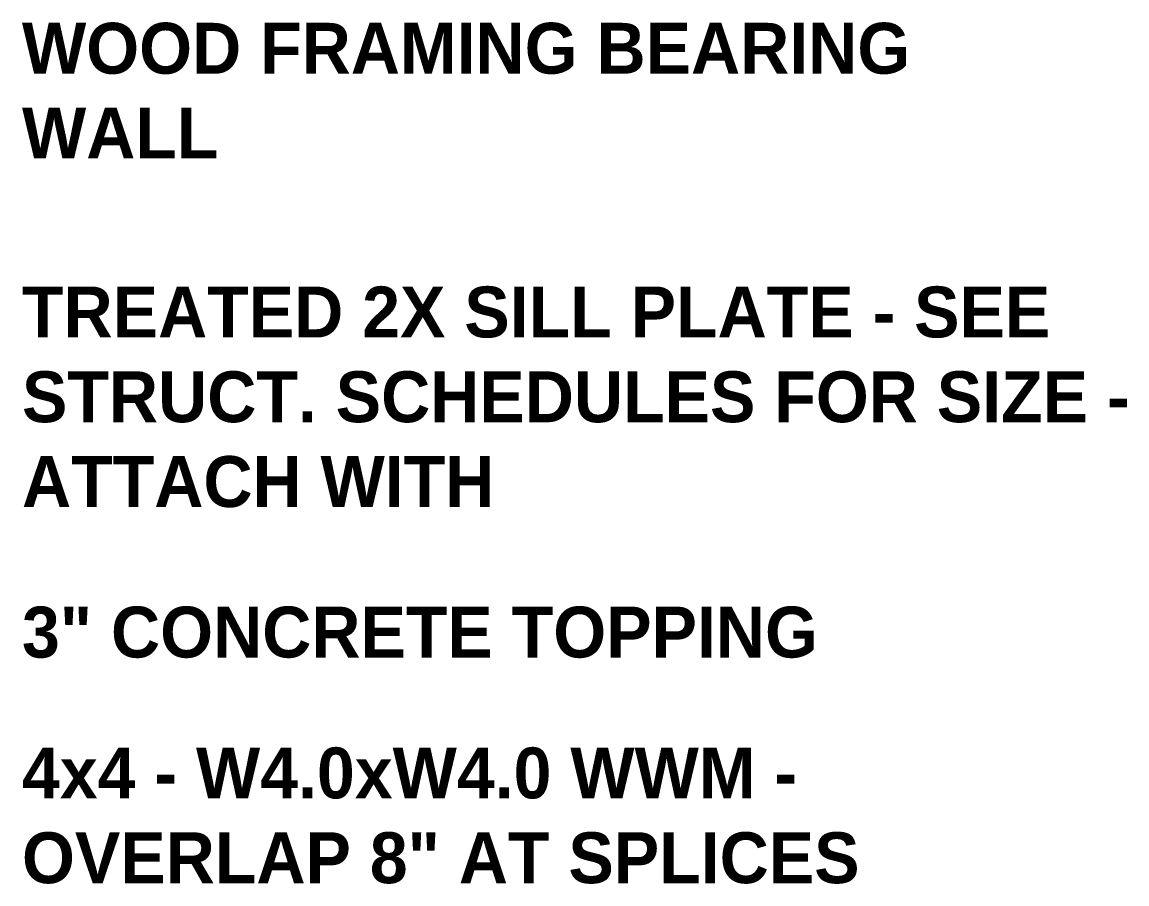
# Model space of a CAD drawing. Header units: inches. Extents: x 16427 to 16619, y -152 to -15.
# Drawn here: x 16588.31 to 16604.59, y -43.65 to -30.94 of the extents above; entities that cross this region are included whole.
import ezdxf

# ---------------------------------------------------------------- set-up
doc = ezdxf.new("R2010")
doc.units = ezdxf.units.IN
doc.header["$MEASUREMENT"] = 0
doc.layers.add('A-ANNO-IDEN', color=131, linetype='Continuous', lineweight=30)
doc.styles.add('Century Gothic_B', font='', dxfattribs={"height": 0.75})
doc.styles.get('Century Gothic_B').set_extended_font_data('Century Gothic', bold=True)

msp = doc.modelspace()

# ---------------------------------------------------------------- texts
at = {"layer": 'A-ANNO-IDEN', "lineweight": 9, "char_height": 0.75, "attachment_point": 1, "style": 'Century Gothic_B'}
for s, insert, width in [('WOOD FRAMING BEARING', (16588.304, -30.955), 16.38725), ('WALL', (16588.304, -32.205), 3.232), ('TREATED 2X SILL PLATE - SEE', (16588.304, -34.843), 16.6145), ('STRUCT. SCHEDULES FOR SIZE -', (16588.304, -36.093), 18.382), ('ATTACH WITH', (16588.304, -37.343), 8.15575), ('3" CONCRETE TOPPING', (16588.304, -39.562), 14.0895), ('4x4 - W4.0xW4.0 WWM -', (16588.304, -41.639), 14.847), ('OVERLAP 8" AT SPLICES', (16588.304, -42.889), 14.11475)]:
    msp.add_mtext(s, dxfattribs=dict(at, insert=insert, width=width))

doc.saveas('drawing.dxf')
